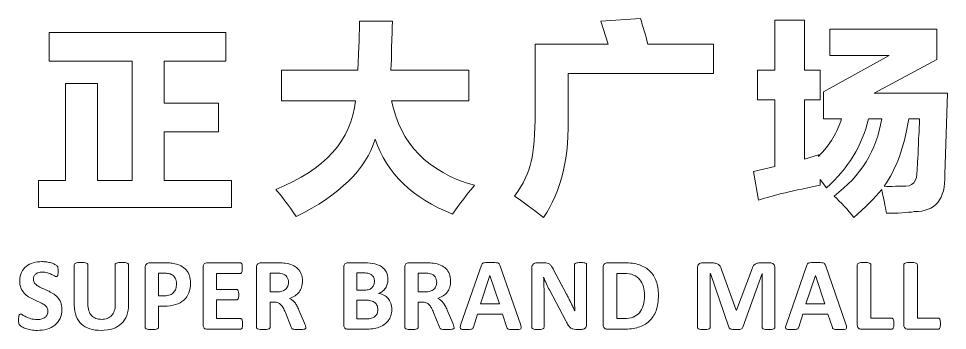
# Model space of a CAD drawing. Header units: inches. Extents: x -17552 to 36880, y -24560 to 13931.
# Drawn here: x 9680 to 12249, y -22227 to -21365 of the extents above; entities that cross this region are included whole.
import ezdxf

# ---------------------------------------------------------------- set-up
doc = ezdxf.new("R2010")
doc.units = ezdxf.units.IN
doc.header["$MEASUREMENT"] = 0
doc.layers.add('图层 1', color=7, linetype='Continuous')

# ---------------------------------------------------------------- blocks, each defined once
blk = doc.blocks.new('block 7')
at = {"layer": '图层 1', "lineweight": 0}
for points, knots in [([(-27.314, -106.341), (-27.314, -106.341), (-27.314, -105.372), (-27.314, -105.372), (-27.314, -105.372), (-26.748, -105.372), (-26.748, -105.372), (-26.748, -105.372), (-26.748, -103.729), (-26.748, -103.729), (-26.748, -103.729), (-25.779, -103.729), (-25.779, -103.729), (-25.779, -103.729), (-25.779, -105.372), (-25.779, -105.372), (-25.779, -105.372), (-25.267, -105.372), (-25.267, -105.372), (-25.267, -105.372), (-25.267, -106.341), (-25.267, -106.341), (-25.267, -106.341), (-25.779, -106.341), (-25.779, -106.341), (-25.779, -106.341), (-25.779, -108.28), (-25.779, -108.28), (-25.779, -108.28), (-25.321, -108.146), (-25.321, -108.146), (-25.321, -108.146), (-25.321, -108.199), (-25.321, -108.199), (-24.944, -107.805), (-24.693, -107.392), (-24.567, -106.961), (-24.567, -106.961), (-25.16, -106.961), (-25.16, -106.961), (-25.16, -106.961), (-25.16, -106.072), (-25.16, -106.072), (-25.16, -106.072), (-23.005, -104.887), (-23.005, -104.887), (-23.005, -104.887), (-24.944, -104.887), (-24.944, -104.887), (-24.944, -104.887), (-24.944, -104.026), (-24.944, -104.026), (-24.944, -104.026), (-21.443, -104.026), (-21.443, -104.026), (-21.443, -104.026), (-21.443, -105.022), (-21.443, -105.022), (-21.443, -105.022), (-23.49, -106.126), (-23.49, -106.126), (-23.49, -106.126), (-21.093, -106.126), (-21.093, -106.126), (-21.093, -106.126), (-21.174, -108.792), (-21.174, -108.792), (-21.157, -109.6), (-21.488, -110.004), (-22.17, -110.004), (-22.422, -110.039), (-22.727, -110.057), (-23.086, -110.057), (-23.104, -110.004), (-23.122, -109.914), (-23.14, -109.788), (-23.194, -109.537), (-23.23, -109.367), (-23.248, -109.277), (-23.481, -109.564), (-23.786, -109.869), (-24.163, -110.192), (-24.361, -109.941), (-24.576, -109.707), (-24.81, -109.492), (-23.93, -108.846), (-23.409, -108.002), (-23.248, -106.961), (-23.248, -106.961), (-23.678, -106.961), (-23.678, -106.961), (-23.894, -107.84), (-24.352, -108.594), (-25.052, -109.223), (-25.052, -109.223), (-25.267, -108.953), (-25.267, -108.953), (-25.267, -109.007), (-25.267, -109.071), (-25.267, -109.142), (-26.111, -109.303), (-26.784, -109.465), (-27.287, -109.627), (-27.287, -109.627), (-27.448, -108.684), (-27.448, -108.684), (-27.448, -108.684), (-26.748, -108.523), (-26.748, -108.523), (-26.748, -108.523), (-26.748, -106.341), (-26.748, -106.341), (-26.748, -106.341), (-27.314, -106.341), (-27.314, -106.341)], [0, 0, 0, 0, 1, 1, 1, 2, 2, 2, 3, 3, 3, 4, 4, 4, 5, 5, 5, 6, 6, 6, 7, 7, 7, 8, 8, 8, 9, 9, 9, 10, 10, 10, 11, 11, 11, 12, 12, 12, 13, 13, 13, 14, 14, 14, 15, 15, 15, 16, 16, 16, 17, 17, 17, 18, 18, 18, 19, 19, 19, 20, 20, 20, 21, 21, 21, 22, 22, 22, 23, 23, 23, 24, 24, 24, 25, 25, 25, 26, 26, 26, 27, 27, 27, 28, 28, 28, 29, 29, 29, 30, 30, 30, 31, 31, 31, 32, 32, 32, 33, 33, 33, 34, 34, 34, 35, 35, 35, 36, 36, 36, 37, 37, 37, 38, 38, 38, 38]), ([(-22.009, -106.961), (-22.009, -106.961), (-22.359, -106.961), (-22.359, -106.961), (-22.503, -107.876), (-22.772, -108.613), (-23.167, -109.169), (-23.077, -109.187), (-22.952, -109.187), (-22.79, -109.169), (-22.7, -109.169), (-22.628, -109.169), (-22.574, -109.169), (-22.234, -109.205), (-22.072, -109.025), (-22.09, -108.63), (-22.072, -108.469), (-22.054, -108.128), (-22.036, -107.607), (-22.018, -107.302), (-22.009, -107.086), (-22.009, -106.961)], [0, 0, 0, 0, 1, 1, 1, 2, 2, 2, 3, 3, 3, 4, 4, 4, 5, 5, 5, 6, 6, 6, 7, 7, 7, 7])]:
    blk.add_open_spline(points, degree=3, knots=knots, dxfattribs=at)
blk = doc.blocks.new('block 16')
at = {"layer": '图层 1', "lineweight": 0}
blk.add_open_spline([(-50.121, -113.207), (-50.121, -113.321), (-50.143, -113.422), (-50.185, -113.508), (-50.228, -113.594), (-50.286, -113.666), (-50.359, -113.724), (-50.432, -113.782), (-50.517, -113.825), (-50.615, -113.855), (-50.712, -113.884), (-50.817, -113.898), (-50.928, -113.898), (-51.003, -113.898), (-51.073, -113.892), (-51.137, -113.88), (-51.202, -113.867), (-51.259, -113.853), (-51.308, -113.835), (-51.358, -113.818), (-51.399, -113.8), (-51.432, -113.78), (-51.465, -113.762), (-51.489, -113.745), (-51.503, -113.73), (-51.518, -113.715), (-51.528, -113.695), (-51.534, -113.667), (-51.541, -113.64), (-51.544, -113.6), (-51.544, -113.548), (-51.544, -113.513), (-51.543, -113.484), (-51.54, -113.461), (-51.538, -113.437), (-51.534, -113.418), (-51.529, -113.403), (-51.524, -113.389), (-51.517, -113.379), (-51.509, -113.372), (-51.501, -113.366), (-51.491, -113.363), (-51.48, -113.363), (-51.464, -113.363), (-51.442, -113.372), (-51.413, -113.391), (-51.385, -113.409), (-51.348, -113.43), (-51.303, -113.452), (-51.258, -113.475), (-51.205, -113.495), (-51.142, -113.514), (-51.08, -113.532), (-51.008, -113.542), (-50.926, -113.542), (-50.872, -113.542), (-50.824, -113.535), (-50.781, -113.522), (-50.739, -113.509), (-50.702, -113.491), (-50.673, -113.467), (-50.643, -113.444), (-50.62, -113.415), (-50.605, -113.38), (-50.589, -113.345), (-50.581, -113.307), (-50.581, -113.264), (-50.581, -113.214), (-50.594, -113.172), (-50.621, -113.137), (-50.648, -113.101), (-50.683, -113.07), (-50.727, -113.043), (-50.77, -113.015), (-50.819, -112.989), (-50.874, -112.965), (-50.929, -112.941), (-50.985, -112.915), (-51.044, -112.889), (-51.102, -112.862), (-51.159, -112.831), (-51.214, -112.797), (-51.269, -112.763), (-51.318, -112.722), (-51.361, -112.674), (-51.404, -112.626), (-51.439, -112.57), (-51.466, -112.505), (-51.493, -112.44), (-51.507, -112.362), (-51.507, -112.271), (-51.507, -112.167), (-51.487, -112.075), (-51.449, -111.996), (-51.41, -111.917), (-51.358, -111.851), (-51.292, -111.799), (-51.226, -111.747), (-51.149, -111.708), (-51.06, -111.682), (-50.971, -111.656), (-50.876, -111.643), (-50.776, -111.643), (-50.725, -111.643), (-50.673, -111.647), (-50.621, -111.655), (-50.57, -111.663), (-50.521, -111.673), (-50.477, -111.687), (-50.432, -111.7), (-50.392, -111.715), (-50.357, -111.732), (-50.323, -111.749), (-50.299, -111.763), (-50.288, -111.774), (-50.277, -111.786), (-50.269, -111.795), (-50.265, -111.803), (-50.262, -111.811), (-50.258, -111.821), (-50.255, -111.834), (-50.252, -111.847), (-50.251, -111.863), (-50.249, -111.883), (-50.248, -111.903), (-50.248, -111.927), (-50.248, -111.956), (-50.248, -111.989), (-50.249, -112.016), (-50.25, -112.039), (-50.252, -112.061), (-50.255, -112.08), (-50.259, -112.094), (-50.263, -112.109), (-50.268, -112.119), (-50.276, -112.126), (-50.283, -112.133), (-50.293, -112.136), (-50.305, -112.136), (-50.317, -112.136), (-50.337, -112.128), (-50.364, -112.113), (-50.391, -112.097), (-50.424, -112.08), (-50.463, -112.061), (-50.503, -112.043), (-50.548, -112.026), (-50.599, -112.011), (-50.651, -111.996), (-50.708, -111.988), (-50.77, -111.988), (-50.818, -111.988), (-50.86, -111.994), (-50.896, -112.006), (-50.932, -112.017), (-50.962, -112.034), (-50.986, -112.054), (-51.01, -112.076), (-51.028, -112.1), (-51.04, -112.13), (-51.051, -112.159), (-51.057, -112.19), (-51.057, -112.222), (-51.057, -112.27), (-51.044, -112.312), (-51.018, -112.347), (-50.991, -112.383), (-50.956, -112.414), (-50.912, -112.442), (-50.868, -112.469), (-50.817, -112.495), (-50.761, -112.519), (-50.705, -112.543), (-50.648, -112.569), (-50.589, -112.596), (-50.531, -112.623), (-50.474, -112.653), (-50.418, -112.688), (-50.362, -112.722), (-50.312, -112.763), (-50.268, -112.81), (-50.224, -112.858), (-50.189, -112.914), (-50.162, -112.979), (-50.135, -113.043), (-50.121, -113.119), (-50.121, -113.207)], degree=3, knots=[0, 0, 0, 0, 1, 1, 1, 2, 2, 2, 3, 3, 3, 4, 4, 4, 5, 5, 5, 6, 6, 6, 7, 7, 7, 8, 8, 8, 9, 9, 9, 10, 10, 10, 11, 11, 11, 12, 12, 12, 13, 13, 13, 14, 14, 14, 15, 15, 15, 16, 16, 16, 17, 17, 17, 18, 18, 18, 19, 19, 19, 20, 20, 20, 21, 21, 21, 22, 22, 22, 23, 23, 23, 24, 24, 24, 25, 25, 25, 26, 26, 26, 27, 27, 27, 28, 28, 28, 29, 29, 29, 30, 30, 30, 31, 31, 31, 32, 32, 32, 33, 33, 33, 34, 34, 34, 35, 35, 35, 36, 36, 36, 37, 37, 37, 38, 38, 38, 39, 39, 39, 40, 40, 40, 41, 41, 41, 42, 42, 42, 43, 43, 43, 44, 44, 44, 45, 45, 45, 46, 46, 46, 47, 47, 47, 48, 48, 48, 49, 49, 49, 50, 50, 50, 51, 51, 51, 52, 52, 52, 53, 53, 53, 54, 54, 54, 55, 55, 55, 56, 56, 56, 57, 57, 57, 58, 58, 58, 59, 59, 59, 60, 60, 60, 61, 61, 61, 62, 62, 62, 62], dxfattribs=at)
blk = doc.blocks.new('block 17')
at = {"layer": '图层 1', "lineweight": 0}
blk.add_open_spline([(-47.937, -113.048), (-47.937, -113.182), (-47.956, -113.301), (-47.996, -113.407), (-48.035, -113.512), (-48.093, -113.602), (-48.169, -113.675), (-48.245, -113.748), (-48.34, -113.803), (-48.452, -113.841), (-48.564, -113.879), (-48.693, -113.898), (-48.839, -113.898), (-48.976, -113.898), (-49.098, -113.881), (-49.207, -113.847), (-49.316, -113.813), (-49.408, -113.761), (-49.483, -113.691), (-49.559, -113.622), (-49.616, -113.535), (-49.656, -113.431), (-49.696, -113.328), (-49.716, -113.206), (-49.716, -113.067), (-49.716, -113.067), (-49.716, -111.743), (-49.716, -111.743), (-49.716, -111.731), (-49.712, -111.721), (-49.705, -111.712), (-49.699, -111.703), (-49.687, -111.696), (-49.669, -111.69), (-49.652, -111.684), (-49.629, -111.68), (-49.601, -111.677), (-49.573, -111.673), (-49.537, -111.672), (-49.494, -111.672), (-49.451, -111.672), (-49.416, -111.673), (-49.388, -111.677), (-49.359, -111.68), (-49.337, -111.684), (-49.32, -111.69), (-49.303, -111.696), (-49.291, -111.703), (-49.284, -111.712), (-49.277, -111.721), (-49.273, -111.731), (-49.273, -111.743), (-49.273, -111.743), (-49.273, -113.028), (-49.273, -113.028), (-49.273, -113.115), (-49.263, -113.19), (-49.241, -113.253), (-49.22, -113.316), (-49.189, -113.369), (-49.149, -113.41), (-49.11, -113.452), (-49.062, -113.483), (-49.006, -113.504), (-48.951, -113.524), (-48.889, -113.535), (-48.82, -113.535), (-48.751, -113.535), (-48.689, -113.524), (-48.634, -113.503), (-48.579, -113.482), (-48.532, -113.45), (-48.494, -113.409), (-48.456, -113.368), (-48.426, -113.318), (-48.405, -113.258), (-48.385, -113.198), (-48.374, -113.13), (-48.374, -113.053), (-48.374, -113.053), (-48.374, -111.743), (-48.374, -111.743), (-48.374, -111.731), (-48.371, -111.721), (-48.364, -111.712), (-48.357, -111.703), (-48.346, -111.696), (-48.329, -111.69), (-48.312, -111.684), (-48.289, -111.68), (-48.261, -111.677), (-48.232, -111.673), (-48.197, -111.672), (-48.154, -111.672), (-48.111, -111.672), (-48.076, -111.673), (-48.049, -111.677), (-48.021, -111.68), (-47.999, -111.684), (-47.982, -111.69), (-47.966, -111.696), (-47.954, -111.703), (-47.947, -111.712), (-47.94, -111.721), (-47.937, -111.731), (-47.937, -111.743), (-47.937, -111.743), (-47.937, -113.048), (-47.937, -113.048)], degree=3, knots=[0, 0, 0, 0, 1, 1, 1, 2, 2, 2, 3, 3, 3, 4, 4, 4, 5, 5, 5, 6, 6, 6, 7, 7, 7, 8, 8, 8, 9, 9, 9, 10, 10, 10, 11, 11, 11, 12, 12, 12, 13, 13, 13, 14, 14, 14, 15, 15, 15, 16, 16, 16, 17, 17, 17, 18, 18, 18, 19, 19, 19, 20, 20, 20, 21, 21, 21, 22, 22, 22, 23, 23, 23, 24, 24, 24, 25, 25, 25, 26, 26, 26, 27, 27, 27, 28, 28, 28, 29, 29, 29, 30, 30, 30, 31, 31, 31, 32, 32, 32, 33, 33, 33, 34, 34, 34, 35, 35, 35, 36, 36, 36, 36], dxfattribs=at)
blk = doc.blocks.new('block 18')
at = {"layer": '图层 1', "lineweight": 0}
for points, knots in [([(-45.904, -112.343), (-45.904, -112.466), (-45.923, -112.574), (-45.961, -112.668), (-45.999, -112.762), (-46.055, -112.842), (-46.128, -112.906), (-46.201, -112.971), (-46.29, -113.02), (-46.396, -113.053), (-46.502, -113.087), (-46.627, -113.104), (-46.771, -113.104), (-46.771, -113.104), (-46.952, -113.104), (-46.952, -113.104), (-46.952, -113.104), (-46.952, -113.799), (-46.952, -113.799), (-46.952, -113.81), (-46.956, -113.82), (-46.964, -113.829), (-46.971, -113.838), (-46.983, -113.846), (-47, -113.851), (-47.016, -113.857), (-47.039, -113.861), (-47.067, -113.865), (-47.095, -113.868), (-47.131, -113.87), (-47.175, -113.87), (-47.217, -113.87), (-47.253, -113.868), (-47.282, -113.865), (-47.31, -113.861), (-47.333, -113.857), (-47.35, -113.851), (-47.366, -113.846), (-47.378, -113.838), (-47.385, -113.829), (-47.392, -113.82), (-47.395, -113.81), (-47.395, -113.799), (-47.395, -113.799), (-47.395, -111.84), (-47.395, -111.84), (-47.395, -111.787), (-47.381, -111.748), (-47.354, -111.721), (-47.326, -111.695), (-47.29, -111.682), (-47.245, -111.682), (-47.245, -111.682), (-46.732, -111.682), (-46.732, -111.682), (-46.681, -111.682), (-46.631, -111.684), (-46.585, -111.688), (-46.538, -111.692), (-46.482, -111.7), (-46.417, -111.713), (-46.352, -111.726), (-46.286, -111.75), (-46.219, -111.784), (-46.153, -111.819), (-46.096, -111.863), (-46.049, -111.917), (-46.002, -111.97), (-45.965, -112.032), (-45.941, -112.103), (-45.916, -112.175), (-45.904, -112.255), (-45.904, -112.343)], [0, 0, 0, 0, 1, 1, 1, 2, 2, 2, 3, 3, 3, 4, 4, 4, 5, 5, 5, 6, 6, 6, 7, 7, 7, 8, 8, 8, 9, 9, 9, 10, 10, 10, 11, 11, 11, 12, 12, 12, 13, 13, 13, 14, 14, 14, 15, 15, 15, 16, 16, 16, 17, 17, 17, 18, 18, 18, 19, 19, 19, 20, 20, 20, 21, 21, 21, 22, 22, 22, 23, 23, 23, 24, 24, 24, 24]), ([(-46.367, -112.375), (-46.367, -112.299), (-46.38, -112.236), (-46.407, -112.187), (-46.434, -112.137), (-46.467, -112.101), (-46.507, -112.077), (-46.546, -112.054), (-46.587, -112.039), (-46.63, -112.033), (-46.673, -112.027), (-46.718, -112.023), (-46.764, -112.023), (-46.764, -112.023), (-46.952, -112.023), (-46.952, -112.023), (-46.952, -112.023), (-46.952, -112.762), (-46.952, -112.762), (-46.952, -112.762), (-46.754, -112.762), (-46.754, -112.762), (-46.683, -112.762), (-46.624, -112.753), (-46.576, -112.734), (-46.529, -112.715), (-46.489, -112.688), (-46.459, -112.654), (-46.429, -112.619), (-46.406, -112.578), (-46.39, -112.531), (-46.375, -112.483), (-46.367, -112.431), (-46.367, -112.375)], [0, 0, 0, 0, 1, 1, 1, 2, 2, 2, 3, 3, 3, 4, 4, 4, 5, 5, 5, 6, 6, 6, 7, 7, 7, 8, 8, 8, 9, 9, 9, 10, 10, 10, 11, 11, 11, 11])]:
    blk.add_open_spline(points, degree=3, knots=knots, dxfattribs=at)
blk = doc.blocks.new('block 19')
at = {"layer": '图层 1', "lineweight": 0}
blk.add_open_spline([(-44.201, -113.686), (-44.201, -113.719), (-44.202, -113.746), (-44.205, -113.768), (-44.208, -113.79), (-44.212, -113.807), (-44.217, -113.821), (-44.223, -113.834), (-44.23, -113.844), (-44.238, -113.85), (-44.247, -113.857), (-44.256, -113.86), (-44.266, -113.86), (-44.266, -113.86), (-45.36, -113.86), (-45.36, -113.86), (-45.397, -113.86), (-45.428, -113.849), (-45.454, -113.827), (-45.479, -113.805), (-45.492, -113.769), (-45.492, -113.72), (-45.492, -113.72), (-45.492, -111.821), (-45.492, -111.821), (-45.492, -111.772), (-45.479, -111.737), (-45.454, -111.715), (-45.428, -111.693), (-45.397, -111.682), (-45.36, -111.682), (-45.36, -111.682), (-44.273, -111.682), (-44.273, -111.682), (-44.263, -111.682), (-44.254, -111.684), (-44.246, -111.69), (-44.238, -111.696), (-44.231, -111.706), (-44.226, -111.72), (-44.22, -111.734), (-44.216, -111.752), (-44.213, -111.774), (-44.21, -111.795), (-44.209, -111.823), (-44.209, -111.857), (-44.209, -111.888), (-44.21, -111.915), (-44.213, -111.937), (-44.216, -111.959), (-44.22, -111.976), (-44.226, -111.99), (-44.231, -112.003), (-44.238, -112.013), (-44.246, -112.019), (-44.254, -112.026), (-44.263, -112.029), (-44.273, -112.029), (-44.273, -112.029), (-45.05, -112.029), (-45.05, -112.029), (-45.05, -112.029), (-45.05, -112.56), (-45.05, -112.56), (-45.05, -112.56), (-44.392, -112.56), (-44.392, -112.56), (-44.382, -112.56), (-44.373, -112.563), (-44.365, -112.57), (-44.356, -112.576), (-44.349, -112.585), (-44.344, -112.598), (-44.338, -112.611), (-44.334, -112.629), (-44.331, -112.65), (-44.328, -112.672), (-44.327, -112.699), (-44.327, -112.73), (-44.327, -112.763), (-44.328, -112.79), (-44.331, -112.811), (-44.334, -112.832), (-44.338, -112.85), (-44.344, -112.863), (-44.349, -112.875), (-44.356, -112.885), (-44.365, -112.89), (-44.373, -112.896), (-44.382, -112.899), (-44.392, -112.899), (-44.392, -112.899), (-45.05, -112.899), (-45.05, -112.899), (-45.05, -112.899), (-45.05, -113.513), (-45.05, -113.513), (-45.05, -113.513), (-44.266, -113.513), (-44.266, -113.513), (-44.256, -113.513), (-44.247, -113.516), (-44.238, -113.522), (-44.23, -113.528), (-44.223, -113.538), (-44.217, -113.552), (-44.212, -113.565), (-44.208, -113.583), (-44.205, -113.605), (-44.202, -113.627), (-44.201, -113.654), (-44.201, -113.686)], degree=3, knots=[0, 0, 0, 0, 1, 1, 1, 2, 2, 2, 3, 3, 3, 4, 4, 4, 5, 5, 5, 6, 6, 6, 7, 7, 7, 8, 8, 8, 9, 9, 9, 10, 10, 10, 11, 11, 11, 12, 12, 12, 13, 13, 13, 14, 14, 14, 15, 15, 15, 16, 16, 16, 17, 17, 17, 18, 18, 18, 19, 19, 19, 20, 20, 20, 21, 21, 21, 22, 22, 22, 23, 23, 23, 24, 24, 24, 25, 25, 25, 26, 26, 26, 27, 27, 27, 28, 28, 28, 29, 29, 29, 30, 30, 30, 31, 31, 31, 32, 32, 32, 33, 33, 33, 34, 34, 34, 35, 35, 35, 36, 36, 36, 37, 37, 37, 37], dxfattribs=at)
blk = doc.blocks.new('block 20')
at = {"layer": '图层 1', "lineweight": 0}
for points, knots in [([(-42.126, -113.803), (-42.126, -113.815), (-42.128, -113.825), (-42.132, -113.834), (-42.137, -113.842), (-42.147, -113.849), (-42.164, -113.855), (-42.181, -113.86), (-42.206, -113.864), (-42.238, -113.866), (-42.271, -113.869), (-42.315, -113.87), (-42.371, -113.87), (-42.418, -113.87), (-42.456, -113.869), (-42.484, -113.866), (-42.512, -113.864), (-42.534, -113.86), (-42.551, -113.854), (-42.567, -113.848), (-42.578, -113.84), (-42.585, -113.83), (-42.592, -113.821), (-42.597, -113.809), (-42.602, -113.796), (-42.602, -113.796), (-42.797, -113.309), (-42.797, -113.309), (-42.821, -113.254), (-42.844, -113.205), (-42.866, -113.163), (-42.889, -113.12), (-42.913, -113.085), (-42.941, -113.056), (-42.968, -113.027), (-43, -113.006), (-43.036, -112.991), (-43.072, -112.977), (-43.113, -112.969), (-43.161, -112.969), (-43.161, -112.969), (-43.299, -112.969), (-43.299, -112.969), (-43.299, -112.969), (-43.299, -113.799), (-43.299, -113.799), (-43.299, -113.81), (-43.302, -113.82), (-43.31, -113.829), (-43.317, -113.838), (-43.329, -113.846), (-43.346, -113.851), (-43.362, -113.857), (-43.385, -113.861), (-43.413, -113.865), (-43.441, -113.868), (-43.477, -113.87), (-43.521, -113.87), (-43.563, -113.87), (-43.599, -113.868), (-43.628, -113.865), (-43.656, -113.861), (-43.679, -113.857), (-43.696, -113.851), (-43.712, -113.846), (-43.724, -113.838), (-43.731, -113.829), (-43.738, -113.82), (-43.741, -113.81), (-43.741, -113.799), (-43.741, -113.799), (-43.741, -111.821), (-43.741, -111.821), (-43.741, -111.772), (-43.729, -111.737), (-43.703, -111.715), (-43.678, -111.693), (-43.647, -111.682), (-43.61, -111.682), (-43.61, -111.682), (-43.046, -111.682), (-43.046, -111.682), (-42.989, -111.682), (-42.942, -111.683), (-42.905, -111.685), (-42.868, -111.687), (-42.834, -111.69), (-42.804, -111.694), (-42.716, -111.706), (-42.638, -111.727), (-42.567, -111.758), (-42.497, -111.788), (-42.438, -111.827), (-42.389, -111.876), (-42.34, -111.925), (-42.303, -111.983), (-42.277, -112.05), (-42.251, -112.116), (-42.238, -112.193), (-42.238, -112.279), (-42.238, -112.352), (-42.248, -112.419), (-42.266, -112.479), (-42.285, -112.539), (-42.312, -112.592), (-42.348, -112.639), (-42.384, -112.686), (-42.428, -112.728), (-42.481, -112.762), (-42.533, -112.797), (-42.593, -112.825), (-42.661, -112.847), (-42.628, -112.862), (-42.598, -112.881), (-42.569, -112.904), (-42.54, -112.926), (-42.513, -112.953), (-42.488, -112.985), (-42.463, -113.017), (-42.439, -113.054), (-42.417, -113.095), (-42.394, -113.136), (-42.372, -113.182), (-42.351, -113.234), (-42.351, -113.234), (-42.168, -113.663), (-42.168, -113.663), (-42.151, -113.705), (-42.14, -113.737), (-42.134, -113.756), (-42.128, -113.776), (-42.126, -113.791), (-42.126, -113.803)], [0, 0, 0, 0, 1, 1, 1, 2, 2, 2, 3, 3, 3, 4, 4, 4, 5, 5, 5, 6, 6, 6, 7, 7, 7, 8, 8, 8, 9, 9, 9, 10, 10, 10, 11, 11, 11, 12, 12, 12, 13, 13, 13, 14, 14, 14, 15, 15, 15, 16, 16, 16, 17, 17, 17, 18, 18, 18, 19, 19, 19, 20, 20, 20, 21, 21, 21, 22, 22, 22, 23, 23, 23, 24, 24, 24, 25, 25, 25, 26, 26, 26, 27, 27, 27, 28, 28, 28, 29, 29, 29, 30, 30, 30, 31, 31, 31, 32, 32, 32, 33, 33, 33, 34, 34, 34, 35, 35, 35, 36, 36, 36, 37, 37, 37, 38, 38, 38, 39, 39, 39, 40, 40, 40, 41, 41, 41, 42, 42, 42, 43, 43, 43, 44, 44, 44, 44]), ([(-42.696, -112.325), (-42.696, -112.253), (-42.712, -112.192), (-42.745, -112.143), (-42.778, -112.094), (-42.831, -112.059), (-42.905, -112.039), (-42.927, -112.033), (-42.953, -112.029), (-42.981, -112.025), (-43.01, -112.022), (-43.05, -112.02), (-43.1, -112.02), (-43.1, -112.02), (-43.299, -112.02), (-43.299, -112.02), (-43.299, -112.02), (-43.299, -112.638), (-43.299, -112.638), (-43.299, -112.638), (-43.073, -112.638), (-43.073, -112.638), (-43.01, -112.638), (-42.955, -112.63), (-42.908, -112.615), (-42.861, -112.6), (-42.822, -112.578), (-42.79, -112.551), (-42.759, -112.524), (-42.735, -112.491), (-42.72, -112.453), (-42.704, -112.414), (-42.696, -112.372), (-42.696, -112.325)], [0, 0, 0, 0, 1, 1, 1, 2, 2, 2, 3, 3, 3, 4, 4, 4, 5, 5, 5, 6, 6, 6, 7, 7, 7, 8, 8, 8, 9, 9, 9, 10, 10, 10, 11, 11, 11, 11])]:
    blk.add_open_spline(points, degree=3, knots=knots, dxfattribs=at)
blk = doc.blocks.new('block 21')
at = {"layer": '图层 1', "lineweight": 0}
for points, knots in [([(-39.307, -113.207), (-39.307, -113.284), (-39.317, -113.354), (-39.339, -113.417), (-39.36, -113.48), (-39.389, -113.536), (-39.427, -113.584), (-39.465, -113.632), (-39.509, -113.674), (-39.562, -113.708), (-39.614, -113.743), (-39.671, -113.772), (-39.734, -113.794), (-39.797, -113.816), (-39.864, -113.833), (-39.935, -113.844), (-40.007, -113.854), (-40.086, -113.86), (-40.173, -113.86), (-40.173, -113.86), (-40.752, -113.86), (-40.752, -113.86), (-40.789, -113.86), (-40.82, -113.849), (-40.846, -113.827), (-40.871, -113.805), (-40.884, -113.769), (-40.884, -113.72), (-40.884, -113.72), (-40.884, -111.821), (-40.884, -111.821), (-40.884, -111.772), (-40.871, -111.737), (-40.846, -111.715), (-40.82, -111.693), (-40.789, -111.682), (-40.752, -111.682), (-40.752, -111.682), (-40.205, -111.682), (-40.205, -111.682), (-40.072, -111.682), (-39.959, -111.693), (-39.866, -111.715), (-39.774, -111.738), (-39.696, -111.772), (-39.632, -111.817), (-39.569, -111.863), (-39.52, -111.92), (-39.487, -111.99), (-39.453, -112.059), (-39.436, -112.141), (-39.436, -112.236), (-39.436, -112.288), (-39.443, -112.338), (-39.457, -112.384), (-39.47, -112.431), (-39.49, -112.473), (-39.515, -112.511), (-39.541, -112.55), (-39.573, -112.583), (-39.61, -112.612), (-39.648, -112.642), (-39.691, -112.665), (-39.739, -112.683), (-39.678, -112.695), (-39.62, -112.714), (-39.568, -112.742), (-39.516, -112.77), (-39.471, -112.806), (-39.432, -112.851), (-39.393, -112.895), (-39.363, -112.947), (-39.34, -113.006), (-39.318, -113.066), (-39.307, -113.133), (-39.307, -113.207)], [0, 0, 0, 0, 1, 1, 1, 2, 2, 2, 3, 3, 3, 4, 4, 4, 5, 5, 5, 6, 6, 6, 7, 7, 7, 8, 8, 8, 9, 9, 9, 10, 10, 10, 11, 11, 11, 12, 12, 12, 13, 13, 13, 14, 14, 14, 15, 15, 15, 16, 16, 16, 17, 17, 17, 18, 18, 18, 19, 19, 19, 20, 20, 20, 21, 21, 21, 22, 22, 22, 23, 23, 23, 24, 24, 24, 25, 25, 25, 25]), ([(-39.879, -112.289), (-39.879, -112.246), (-39.886, -112.206), (-39.899, -112.172), (-39.912, -112.137), (-39.933, -112.108), (-39.96, -112.085), (-39.987, -112.062), (-40.02, -112.044), (-40.062, -112.032), (-40.102, -112.02), (-40.157, -112.013), (-40.226, -112.013), (-40.226, -112.013), (-40.449, -112.013), (-40.449, -112.013), (-40.449, -112.013), (-40.449, -112.579), (-40.449, -112.579), (-40.449, -112.579), (-40.202, -112.579), (-40.202, -112.579), (-40.138, -112.579), (-40.087, -112.571), (-40.049, -112.556), (-40.011, -112.541), (-39.979, -112.52), (-39.954, -112.494), (-39.929, -112.468), (-39.91, -112.437), (-39.897, -112.401), (-39.885, -112.366), (-39.879, -112.329), (-39.879, -112.289)], [0, 0, 0, 0, 1, 1, 1, 2, 2, 2, 3, 3, 3, 4, 4, 4, 5, 5, 5, 6, 6, 6, 7, 7, 7, 8, 8, 8, 9, 9, 9, 10, 10, 10, 11, 11, 11, 11]), ([(-39.766, -113.222), (-39.766, -113.171), (-39.775, -113.126), (-39.791, -113.086), (-39.808, -113.047), (-39.833, -113.013), (-39.865, -112.986), (-39.898, -112.959), (-39.939, -112.938), (-39.99, -112.924), (-40.04, -112.909), (-40.106, -112.902), (-40.187, -112.902), (-40.187, -112.902), (-40.449, -112.902), (-40.449, -112.902), (-40.449, -112.902), (-40.449, -113.521), (-40.449, -113.521), (-40.449, -113.521), (-40.13, -113.521), (-40.13, -113.521), (-40.068, -113.521), (-40.016, -113.515), (-39.974, -113.502), (-39.932, -113.489), (-39.896, -113.47), (-39.865, -113.445), (-39.834, -113.42), (-39.81, -113.388), (-39.792, -113.351), (-39.775, -113.313), (-39.766, -113.27), (-39.766, -113.222)], [0, 0, 0, 0, 1, 1, 1, 2, 2, 2, 3, 3, 3, 4, 4, 4, 5, 5, 5, 6, 6, 6, 7, 7, 7, 8, 8, 8, 9, 9, 9, 10, 10, 10, 11, 11, 11, 11])]:
    blk.add_open_spline(points, degree=3, knots=knots, dxfattribs=at)
blk = doc.blocks.new('block 22')
at = {"layer": '图层 1', "lineweight": 0}
for points, knots in [([(-37.267, -113.803), (-37.267, -113.815), (-37.269, -113.825), (-37.274, -113.834), (-37.278, -113.842), (-37.289, -113.849), (-37.306, -113.855), (-37.323, -113.86), (-37.347, -113.864), (-37.38, -113.866), (-37.412, -113.869), (-37.457, -113.87), (-37.513, -113.87), (-37.56, -113.87), (-37.598, -113.869), (-37.625, -113.866), (-37.654, -113.864), (-37.676, -113.86), (-37.692, -113.854), (-37.708, -113.848), (-37.72, -113.84), (-37.727, -113.83), (-37.733, -113.821), (-37.739, -113.809), (-37.743, -113.796), (-37.743, -113.796), (-37.938, -113.309), (-37.938, -113.309), (-37.962, -113.254), (-37.985, -113.205), (-38.008, -113.163), (-38.03, -113.12), (-38.055, -113.085), (-38.082, -113.056), (-38.11, -113.027), (-38.142, -113.006), (-38.178, -112.991), (-38.213, -112.977), (-38.255, -112.969), (-38.302, -112.969), (-38.302, -112.969), (-38.44, -112.969), (-38.44, -112.969), (-38.44, -112.969), (-38.44, -113.799), (-38.44, -113.799), (-38.44, -113.81), (-38.444, -113.82), (-38.451, -113.829), (-38.458, -113.838), (-38.47, -113.846), (-38.487, -113.851), (-38.504, -113.857), (-38.527, -113.861), (-38.555, -113.865), (-38.582, -113.868), (-38.618, -113.87), (-38.662, -113.87), (-38.705, -113.87), (-38.741, -113.868), (-38.769, -113.865), (-38.798, -113.861), (-38.82, -113.857), (-38.837, -113.851), (-38.854, -113.846), (-38.866, -113.838), (-38.873, -113.829), (-38.879, -113.82), (-38.883, -113.81), (-38.883, -113.799), (-38.883, -113.799), (-38.883, -111.821), (-38.883, -111.821), (-38.883, -111.772), (-38.87, -111.737), (-38.845, -111.715), (-38.82, -111.693), (-38.789, -111.682), (-38.751, -111.682), (-38.751, -111.682), (-38.188, -111.682), (-38.188, -111.682), (-38.13, -111.682), (-38.083, -111.683), (-38.046, -111.685), (-38.009, -111.687), (-37.976, -111.69), (-37.945, -111.694), (-37.858, -111.706), (-37.779, -111.727), (-37.709, -111.758), (-37.639, -111.788), (-37.579, -111.827), (-37.531, -111.876), (-37.481, -111.925), (-37.444, -111.983), (-37.418, -112.05), (-37.393, -112.116), (-37.38, -112.193), (-37.38, -112.279), (-37.38, -112.352), (-37.389, -112.419), (-37.407, -112.479), (-37.426, -112.539), (-37.453, -112.592), (-37.489, -112.639), (-37.525, -112.686), (-37.569, -112.728), (-37.622, -112.762), (-37.675, -112.797), (-37.735, -112.825), (-37.802, -112.847), (-37.77, -112.862), (-37.739, -112.881), (-37.71, -112.904), (-37.682, -112.926), (-37.655, -112.953), (-37.63, -112.985), (-37.604, -113.017), (-37.58, -113.054), (-37.558, -113.095), (-37.536, -113.136), (-37.514, -113.182), (-37.492, -113.234), (-37.492, -113.234), (-37.309, -113.663), (-37.309, -113.663), (-37.292, -113.705), (-37.281, -113.737), (-37.275, -113.756), (-37.27, -113.776), (-37.267, -113.791), (-37.267, -113.803)], [0, 0, 0, 0, 1, 1, 1, 2, 2, 2, 3, 3, 3, 4, 4, 4, 5, 5, 5, 6, 6, 6, 7, 7, 7, 8, 8, 8, 9, 9, 9, 10, 10, 10, 11, 11, 11, 12, 12, 12, 13, 13, 13, 14, 14, 14, 15, 15, 15, 16, 16, 16, 17, 17, 17, 18, 18, 18, 19, 19, 19, 20, 20, 20, 21, 21, 21, 22, 22, 22, 23, 23, 23, 24, 24, 24, 25, 25, 25, 26, 26, 26, 27, 27, 27, 28, 28, 28, 29, 29, 29, 30, 30, 30, 31, 31, 31, 32, 32, 32, 33, 33, 33, 34, 34, 34, 35, 35, 35, 36, 36, 36, 37, 37, 37, 38, 38, 38, 39, 39, 39, 40, 40, 40, 41, 41, 41, 42, 42, 42, 43, 43, 43, 44, 44, 44, 44]), ([(-37.837, -112.325), (-37.837, -112.253), (-37.854, -112.192), (-37.886, -112.143), (-37.919, -112.094), (-37.972, -112.059), (-38.046, -112.039), (-38.069, -112.033), (-38.094, -112.029), (-38.123, -112.025), (-38.151, -112.022), (-38.191, -112.02), (-38.241, -112.02), (-38.241, -112.02), (-38.44, -112.02), (-38.44, -112.02), (-38.44, -112.02), (-38.44, -112.638), (-38.44, -112.638), (-38.44, -112.638), (-38.214, -112.638), (-38.214, -112.638), (-38.152, -112.638), (-38.097, -112.63), (-38.05, -112.615), (-38.003, -112.6), (-37.963, -112.578), (-37.932, -112.551), (-37.9, -112.524), (-37.877, -112.491), (-37.861, -112.453), (-37.846, -112.414), (-37.837, -112.372), (-37.837, -112.325)], [0, 0, 0, 0, 1, 1, 1, 2, 2, 2, 3, 3, 3, 4, 4, 4, 5, 5, 5, 6, 6, 6, 7, 7, 7, 8, 8, 8, 9, 9, 9, 10, 10, 10, 11, 11, 11, 11])]:
    blk.add_open_spline(points, degree=3, knots=knots, dxfattribs=at)
blk = doc.blocks.new('block 23')
at = {"layer": '图层 1', "lineweight": 0}
blk.add_lwpolyline([(-36.089, -112.098), (-36.09, -112.098), (-36.398, -113.023), (-35.781, -113.023), (-36.089, -112.098)], dxfattribs=at)
blk.add_open_spline([(-35.089, -113.695), (-35.076, -113.735), (-35.067, -113.767), (-35.064, -113.791), (-35.06, -113.814), (-35.065, -113.832), (-35.077, -113.844), (-35.09, -113.855), (-35.112, -113.863), (-35.143, -113.866), (-35.174, -113.868), (-35.218, -113.87), (-35.272, -113.87), (-35.33, -113.87), (-35.374, -113.869), (-35.406, -113.867), (-35.438, -113.866), (-35.463, -113.862), (-35.48, -113.857), (-35.496, -113.852), (-35.508, -113.845), (-35.515, -113.836), (-35.522, -113.827), (-35.527, -113.815), (-35.532, -113.801), (-35.532, -113.801), (-35.678, -113.363), (-35.678, -113.363), (-35.678, -113.363), (-36.496, -113.363), (-36.496, -113.363), (-36.496, -113.363), (-36.634, -113.789), (-36.634, -113.789), (-36.639, -113.805), (-36.644, -113.818), (-36.652, -113.829), (-36.659, -113.839), (-36.671, -113.848), (-36.687, -113.854), (-36.704, -113.86), (-36.726, -113.864), (-36.756, -113.866), (-36.786, -113.869), (-36.825, -113.87), (-36.873, -113.87), (-36.925, -113.87), (-36.965, -113.868), (-36.994, -113.865), (-37.023, -113.861), (-37.044, -113.853), (-37.055, -113.84), (-37.066, -113.828), (-37.07, -113.809), (-37.066, -113.786), (-37.063, -113.762), (-37.055, -113.731), (-37.041, -113.691), (-37.041, -113.691), (-36.37, -111.759), (-36.37, -111.759), (-36.363, -111.74), (-36.355, -111.725), (-36.346, -111.713), (-36.337, -111.701), (-36.323, -111.692), (-36.303, -111.686), (-36.284, -111.68), (-36.257, -111.676), (-36.222, -111.674), (-36.187, -111.673), (-36.141, -111.672), (-36.084, -111.672), (-36.018, -111.672), (-35.965, -111.673), (-35.926, -111.674), (-35.886, -111.676), (-35.856, -111.68), (-35.834, -111.686), (-35.812, -111.692), (-35.796, -111.701), (-35.787, -111.714), (-35.777, -111.726), (-35.769, -111.743), (-35.762, -111.764), (-35.762, -111.764), (-35.089, -113.695), (-35.089, -113.695)], degree=3, knots=[0, 0, 0, 0, 1, 1, 1, 2, 2, 2, 3, 3, 3, 4, 4, 4, 5, 5, 5, 6, 6, 6, 7, 7, 7, 8, 8, 8, 9, 9, 9, 10, 10, 10, 11, 11, 11, 12, 12, 12, 13, 13, 13, 14, 14, 14, 15, 15, 15, 16, 16, 16, 17, 17, 17, 18, 18, 18, 19, 19, 19, 20, 20, 20, 21, 21, 21, 22, 22, 22, 23, 23, 23, 24, 24, 24, 25, 25, 25, 26, 26, 26, 27, 27, 27, 28, 28, 28, 29, 29, 29, 29], dxfattribs=at)
blk = doc.blocks.new('block 24')
at = {"layer": '图层 1', "lineweight": 0}
blk.add_open_spline([(-32.92, -113.705), (-32.92, -113.731), (-32.924, -113.754), (-32.933, -113.774), (-32.942, -113.794), (-32.954, -113.811), (-32.969, -113.824), (-32.985, -113.838), (-33.002, -113.848), (-33.023, -113.854), (-33.044, -113.86), (-33.065, -113.863), (-33.087, -113.863), (-33.087, -113.863), (-33.275, -113.863), (-33.275, -113.863), (-33.314, -113.863), (-33.348, -113.859), (-33.377, -113.851), (-33.405, -113.843), (-33.432, -113.829), (-33.456, -113.808), (-33.48, -113.788), (-33.503, -113.759), (-33.526, -113.724), (-33.548, -113.689), (-33.573, -113.643), (-33.601, -113.587), (-33.601, -113.587), (-34.143, -112.569), (-34.143, -112.569), (-34.175, -112.508), (-34.207, -112.443), (-34.239, -112.373), (-34.272, -112.303), (-34.301, -112.234), (-34.327, -112.168), (-34.327, -112.168), (-34.33, -112.168), (-34.33, -112.168), (-34.326, -112.249), (-34.322, -112.329), (-34.32, -112.41), (-34.318, -112.49), (-34.317, -112.573), (-34.317, -112.658), (-34.317, -112.658), (-34.317, -113.797), (-34.317, -113.797), (-34.317, -113.809), (-34.32, -113.819), (-34.326, -113.828), (-34.332, -113.837), (-34.343, -113.844), (-34.358, -113.85), (-34.373, -113.857), (-34.394, -113.861), (-34.419, -113.865), (-34.445, -113.868), (-34.478, -113.87), (-34.519, -113.87), (-34.558, -113.87), (-34.59, -113.868), (-34.616, -113.865), (-34.642, -113.861), (-34.662, -113.857), (-34.677, -113.85), (-34.691, -113.844), (-34.702, -113.837), (-34.707, -113.828), (-34.713, -113.819), (-34.716, -113.809), (-34.716, -113.797), (-34.716, -113.797), (-34.716, -111.84), (-34.716, -111.84), (-34.716, -111.787), (-34.7, -111.748), (-34.669, -111.721), (-34.638, -111.695), (-34.601, -111.682), (-34.556, -111.682), (-34.556, -111.682), (-34.318, -111.682), (-34.318, -111.682), (-34.276, -111.682), (-34.24, -111.686), (-34.211, -111.693), (-34.181, -111.7), (-34.155, -111.712), (-34.132, -111.729), (-34.11, -111.746), (-34.088, -111.769), (-34.068, -111.799), (-34.047, -111.828), (-34.027, -111.865), (-34.005, -111.909), (-34.005, -111.909), (-33.581, -112.705), (-33.581, -112.705), (-33.557, -112.753), (-33.532, -112.801), (-33.508, -112.847), (-33.484, -112.894), (-33.461, -112.94), (-33.438, -112.987), (-33.416, -113.034), (-33.394, -113.079), (-33.372, -113.124), (-33.351, -113.169), (-33.33, -113.214), (-33.31, -113.259), (-33.31, -113.259), (-33.309, -113.259), (-33.309, -113.259), (-33.312, -113.18), (-33.314, -113.098), (-33.316, -113.013), (-33.318, -112.928), (-33.319, -112.847), (-33.319, -112.769), (-33.319, -112.769), (-33.319, -111.748), (-33.319, -111.748), (-33.319, -111.736), (-33.315, -111.726), (-33.309, -111.717), (-33.302, -111.708), (-33.291, -111.7), (-33.275, -111.694), (-33.259, -111.687), (-33.238, -111.682), (-33.213, -111.679), (-33.187, -111.677), (-33.154, -111.675), (-33.114, -111.675), (-33.075, -111.675), (-33.043, -111.677), (-33.017, -111.679), (-32.992, -111.682), (-32.972, -111.687), (-32.958, -111.694), (-32.944, -111.7), (-32.934, -111.708), (-32.928, -111.717), (-32.923, -111.726), (-32.92, -111.736), (-32.92, -111.748), (-32.92, -111.748), (-32.92, -113.705), (-32.92, -113.705)], degree=3, knots=[0, 0, 0, 0, 1, 1, 1, 2, 2, 2, 3, 3, 3, 4, 4, 4, 5, 5, 5, 6, 6, 6, 7, 7, 7, 8, 8, 8, 9, 9, 9, 10, 10, 10, 11, 11, 11, 12, 12, 12, 13, 13, 13, 14, 14, 14, 15, 15, 15, 16, 16, 16, 17, 17, 17, 18, 18, 18, 19, 19, 19, 20, 20, 20, 21, 21, 21, 22, 22, 22, 23, 23, 23, 24, 24, 24, 25, 25, 25, 26, 26, 26, 27, 27, 27, 28, 28, 28, 29, 29, 29, 30, 30, 30, 31, 31, 31, 32, 32, 32, 33, 33, 33, 34, 34, 34, 35, 35, 35, 36, 36, 36, 37, 37, 37, 38, 38, 38, 39, 39, 39, 40, 40, 40, 41, 41, 41, 42, 42, 42, 43, 43, 43, 44, 44, 44, 45, 45, 45, 46, 46, 46, 47, 47, 47, 48, 48, 48, 49, 49, 49, 50, 50, 50, 50], dxfattribs=at)
blk = doc.blocks.new('block 25')
at = {"layer": '图层 1', "lineweight": 0}
for points, knots in [([(-30.567, -112.739), (-30.567, -112.938), (-30.593, -113.109), (-30.645, -113.251), (-30.697, -113.393), (-30.772, -113.509), (-30.87, -113.599), (-30.967, -113.688), (-31.086, -113.754), (-31.226, -113.796), (-31.365, -113.839), (-31.532, -113.86), (-31.725, -113.86), (-31.725, -113.86), (-32.245, -113.86), (-32.245, -113.86), (-32.282, -113.86), (-32.313, -113.849), (-32.338, -113.827), (-32.364, -113.805), (-32.376, -113.769), (-32.376, -113.72), (-32.376, -113.72), (-32.376, -111.821), (-32.376, -111.821), (-32.376, -111.772), (-32.364, -111.737), (-32.338, -111.715), (-32.313, -111.693), (-32.282, -111.682), (-32.245, -111.682), (-32.245, -111.682), (-31.686, -111.682), (-31.686, -111.682), (-31.492, -111.682), (-31.327, -111.704), (-31.192, -111.75), (-31.057, -111.795), (-30.943, -111.863), (-30.85, -111.952), (-30.758, -112.041), (-30.688, -112.151), (-30.639, -112.283), (-30.591, -112.414), (-30.567, -112.566), (-30.567, -112.739)], [0, 0, 0, 0, 1, 1, 1, 2, 2, 2, 3, 3, 3, 4, 4, 4, 5, 5, 5, 6, 6, 6, 7, 7, 7, 8, 8, 8, 9, 9, 9, 10, 10, 10, 11, 11, 11, 12, 12, 12, 13, 13, 13, 14, 14, 14, 15, 15, 15, 15]), ([(-31.025, -112.754), (-31.025, -112.651), (-31.037, -112.555), (-31.061, -112.466), (-31.085, -112.377), (-31.124, -112.301), (-31.177, -112.236), (-31.23, -112.17), (-31.299, -112.12), (-31.382, -112.083), (-31.466, -112.047), (-31.576, -112.029), (-31.711, -112.029), (-31.711, -112.029), (-31.935, -112.029), (-31.935, -112.029), (-31.935, -112.029), (-31.935, -113.51), (-31.935, -113.51), (-31.935, -113.51), (-31.705, -113.51), (-31.705, -113.51), (-31.583, -113.51), (-31.481, -113.494), (-31.398, -113.462), (-31.315, -113.431), (-31.246, -113.384), (-31.19, -113.32), (-31.135, -113.257), (-31.093, -113.178), (-31.066, -113.084), (-31.038, -112.989), (-31.025, -112.88), (-31.025, -112.754)], [0, 0, 0, 0, 1, 1, 1, 2, 2, 2, 3, 3, 3, 4, 4, 4, 5, 5, 5, 6, 6, 6, 7, 7, 7, 8, 8, 8, 9, 9, 9, 10, 10, 10, 11, 11, 11, 11])]:
    blk.add_open_spline(points, degree=3, knots=knots, dxfattribs=at)
blk = doc.blocks.new('block 26')
at = {"layer": '图层 1', "lineweight": 0}
blk.add_open_spline([(-26.748, -113.799), (-26.748, -113.81), (-26.752, -113.82), (-26.758, -113.829), (-26.764, -113.838), (-26.775, -113.846), (-26.791, -113.851), (-26.807, -113.857), (-26.829, -113.861), (-26.856, -113.865), (-26.883, -113.868), (-26.917, -113.87), (-26.959, -113.87), (-26.999, -113.87), (-27.033, -113.868), (-27.06, -113.865), (-27.087, -113.861), (-27.108, -113.857), (-27.124, -113.851), (-27.14, -113.846), (-27.151, -113.838), (-27.157, -113.829), (-27.164, -113.82), (-27.168, -113.81), (-27.168, -113.799), (-27.168, -113.799), (-27.168, -112.027), (-27.168, -112.027), (-27.168, -112.027), (-27.171, -112.027), (-27.171, -112.027), (-27.171, -112.027), (-27.802, -113.797), (-27.802, -113.797), (-27.807, -113.812), (-27.814, -113.824), (-27.824, -113.834), (-27.834, -113.843), (-27.848, -113.851), (-27.865, -113.856), (-27.883, -113.862), (-27.905, -113.866), (-27.931, -113.867), (-27.958, -113.869), (-27.991, -113.87), (-28.029, -113.87), (-28.068, -113.87), (-28.1, -113.868), (-28.127, -113.866), (-28.154, -113.863), (-28.176, -113.858), (-28.193, -113.852), (-28.211, -113.846), (-28.224, -113.838), (-28.234, -113.829), (-28.245, -113.82), (-28.251, -113.81), (-28.255, -113.797), (-28.255, -113.797), (-28.864, -112.027), (-28.864, -112.027), (-28.864, -112.027), (-28.867, -112.027), (-28.867, -112.027), (-28.867, -112.027), (-28.867, -113.799), (-28.867, -113.799), (-28.867, -113.81), (-28.87, -113.82), (-28.877, -113.829), (-28.883, -113.838), (-28.894, -113.846), (-28.911, -113.851), (-28.928, -113.857), (-28.95, -113.861), (-28.976, -113.865), (-29.002, -113.868), (-29.036, -113.87), (-29.078, -113.87), (-29.118, -113.87), (-29.152, -113.868), (-29.179, -113.865), (-29.206, -113.861), (-29.227, -113.857), (-29.244, -113.851), (-29.26, -113.846), (-29.271, -113.838), (-29.277, -113.829), (-29.283, -113.82), (-29.287, -113.81), (-29.287, -113.799), (-29.287, -113.799), (-29.287, -111.858), (-29.287, -111.858), (-29.287, -111.801), (-29.271, -111.758), (-29.241, -111.727), (-29.211, -111.697), (-29.17, -111.682), (-29.12, -111.682), (-29.12, -111.682), (-28.83, -111.682), (-28.83, -111.682), (-28.779, -111.682), (-28.735, -111.686), (-28.697, -111.694), (-28.66, -111.703), (-28.628, -111.717), (-28.602, -111.737), (-28.574, -111.756), (-28.552, -111.782), (-28.534, -111.814), (-28.516, -111.846), (-28.5, -111.886), (-28.487, -111.933), (-28.487, -111.933), (-28.016, -113.23), (-28.016, -113.23), (-28.016, -113.23), (-28.009, -113.23), (-28.009, -113.23), (-28.009, -113.23), (-27.521, -111.936), (-27.521, -111.936), (-27.506, -111.889), (-27.49, -111.849), (-27.473, -111.816), (-27.456, -111.784), (-27.436, -111.758), (-27.412, -111.737), (-27.389, -111.717), (-27.362, -111.703), (-27.331, -111.694), (-27.299, -111.686), (-27.263, -111.682), (-27.221, -111.682), (-27.221, -111.682), (-26.923, -111.682), (-26.923, -111.682), (-26.893, -111.682), (-26.867, -111.686), (-26.845, -111.694), (-26.823, -111.701), (-26.805, -111.713), (-26.791, -111.728), (-26.777, -111.743), (-26.767, -111.762), (-26.759, -111.784), (-26.752, -111.805), (-26.748, -111.831), (-26.748, -111.858), (-26.748, -111.858), (-26.748, -113.799), (-26.748, -113.799)], degree=3, knots=[0, 0, 0, 0, 1, 1, 1, 2, 2, 2, 3, 3, 3, 4, 4, 4, 5, 5, 5, 6, 6, 6, 7, 7, 7, 8, 8, 8, 9, 9, 9, 10, 10, 10, 11, 11, 11, 12, 12, 12, 13, 13, 13, 14, 14, 14, 15, 15, 15, 16, 16, 16, 17, 17, 17, 18, 18, 18, 19, 19, 19, 20, 20, 20, 21, 21, 21, 22, 22, 22, 23, 23, 23, 24, 24, 24, 25, 25, 25, 26, 26, 26, 27, 27, 27, 28, 28, 28, 29, 29, 29, 30, 30, 30, 31, 31, 31, 32, 32, 32, 33, 33, 33, 34, 34, 34, 35, 35, 35, 36, 36, 36, 37, 37, 37, 38, 38, 38, 39, 39, 39, 40, 40, 40, 41, 41, 41, 42, 42, 42, 43, 43, 43, 44, 44, 44, 45, 45, 45, 46, 46, 46, 47, 47, 47, 48, 48, 48, 49, 49, 49, 50, 50, 50, 51, 51, 51, 51], dxfattribs=at)
blk = doc.blocks.new('block 27')
at = {"layer": '图层 1', "lineweight": 0}
blk.add_lwpolyline([(-25.42, -112.098), (-25.422, -112.098), (-25.73, -113.023), (-25.113, -113.023), (-25.42, -112.098)], dxfattribs=at)
blk.add_open_spline([(-24.421, -113.695), (-24.407, -113.735), (-24.399, -113.767), (-24.396, -113.791), (-24.392, -113.814), (-24.397, -113.832), (-24.409, -113.844), (-24.421, -113.855), (-24.443, -113.863), (-24.475, -113.866), (-24.506, -113.868), (-24.549, -113.87), (-24.604, -113.87), (-24.661, -113.87), (-24.706, -113.869), (-24.738, -113.867), (-24.77, -113.866), (-24.794, -113.862), (-24.811, -113.857), (-24.828, -113.852), (-24.84, -113.845), (-24.847, -113.836), (-24.853, -113.827), (-24.859, -113.815), (-24.863, -113.801), (-24.863, -113.801), (-25.01, -113.363), (-25.01, -113.363), (-25.01, -113.363), (-25.828, -113.363), (-25.828, -113.363), (-25.828, -113.363), (-25.966, -113.789), (-25.966, -113.789), (-25.97, -113.805), (-25.976, -113.818), (-25.984, -113.829), (-25.991, -113.839), (-26.003, -113.848), (-26.019, -113.854), (-26.035, -113.86), (-26.058, -113.864), (-26.088, -113.866), (-26.118, -113.869), (-26.157, -113.87), (-26.205, -113.87), (-26.256, -113.87), (-26.297, -113.868), (-26.326, -113.865), (-26.355, -113.861), (-26.375, -113.853), (-26.387, -113.84), (-26.398, -113.828), (-26.402, -113.809), (-26.398, -113.786), (-26.395, -113.762), (-26.387, -113.731), (-26.373, -113.691), (-26.373, -113.691), (-25.702, -111.759), (-25.702, -111.759), (-25.695, -111.74), (-25.687, -111.725), (-25.678, -111.713), (-25.669, -111.701), (-25.655, -111.692), (-25.635, -111.686), (-25.615, -111.68), (-25.588, -111.676), (-25.553, -111.674), (-25.519, -111.673), (-25.473, -111.672), (-25.415, -111.672), (-25.349, -111.672), (-25.297, -111.673), (-25.257, -111.674), (-25.218, -111.676), (-25.187, -111.68), (-25.166, -111.686), (-25.144, -111.692), (-25.128, -111.701), (-25.118, -111.714), (-25.109, -111.726), (-25.101, -111.743), (-25.094, -111.764), (-25.094, -111.764), (-24.421, -113.695), (-24.421, -113.695)], degree=3, knots=[0, 0, 0, 0, 1, 1, 1, 2, 2, 2, 3, 3, 3, 4, 4, 4, 5, 5, 5, 6, 6, 6, 7, 7, 7, 8, 8, 8, 9, 9, 9, 10, 10, 10, 11, 11, 11, 12, 12, 12, 13, 13, 13, 14, 14, 14, 15, 15, 15, 16, 16, 16, 17, 17, 17, 18, 18, 18, 19, 19, 19, 20, 20, 20, 21, 21, 21, 22, 22, 22, 23, 23, 23, 24, 24, 24, 25, 25, 25, 26, 26, 26, 27, 27, 27, 28, 28, 28, 29, 29, 29, 29], dxfattribs=at)
blk = doc.blocks.new('block 28')
at = {"layer": '图层 1', "lineweight": 0}
blk.add_open_spline([(-22.85, -113.675), (-22.85, -113.708), (-22.852, -113.737), (-22.855, -113.759), (-22.858, -113.783), (-22.862, -113.802), (-22.867, -113.817), (-22.873, -113.832), (-22.88, -113.843), (-22.888, -113.85), (-22.897, -113.856), (-22.907, -113.86), (-22.918, -113.86), (-22.918, -113.86), (-23.916, -113.86), (-23.916, -113.86), (-23.953, -113.86), (-23.984, -113.849), (-24.009, -113.827), (-24.035, -113.805), (-24.047, -113.769), (-24.047, -113.72), (-24.047, -113.72), (-24.047, -111.743), (-24.047, -111.743), (-24.047, -111.731), (-24.043, -111.721), (-24.036, -111.712), (-24.029, -111.703), (-24.017, -111.696), (-24, -111.69), (-23.983, -111.684), (-23.96, -111.68), (-23.932, -111.677), (-23.903, -111.673), (-23.868, -111.672), (-23.825, -111.672), (-23.781, -111.672), (-23.745, -111.673), (-23.717, -111.677), (-23.689, -111.68), (-23.667, -111.684), (-23.65, -111.69), (-23.633, -111.696), (-23.621, -111.703), (-23.614, -111.712), (-23.606, -111.721), (-23.603, -111.731), (-23.603, -111.743), (-23.603, -111.743), (-23.603, -113.494), (-23.603, -113.494), (-23.603, -113.494), (-22.918, -113.494), (-22.918, -113.494), (-22.907, -113.494), (-22.897, -113.497), (-22.888, -113.504), (-22.88, -113.51), (-22.873, -113.52), (-22.867, -113.534), (-22.862, -113.548), (-22.858, -113.567), (-22.855, -113.59), (-22.852, -113.613), (-22.85, -113.641), (-22.85, -113.675)], degree=3, knots=[0, 0, 0, 0, 1, 1, 1, 2, 2, 2, 3, 3, 3, 4, 4, 4, 5, 5, 5, 6, 6, 6, 7, 7, 7, 8, 8, 8, 9, 9, 9, 10, 10, 10, 11, 11, 11, 12, 12, 12, 13, 13, 13, 14, 14, 14, 15, 15, 15, 16, 16, 16, 17, 17, 17, 18, 18, 18, 19, 19, 19, 20, 20, 20, 21, 21, 21, 22, 22, 22, 22], dxfattribs=at)
blk = doc.blocks.new('block 29')
at = {"layer": '图层 1', "lineweight": 0}
blk.add_open_spline([(-21.324, -113.675), (-21.324, -113.708), (-21.326, -113.737), (-21.328, -113.759), (-21.331, -113.783), (-21.336, -113.802), (-21.341, -113.817), (-21.347, -113.832), (-21.354, -113.843), (-21.362, -113.85), (-21.371, -113.856), (-21.38, -113.86), (-21.392, -113.86), (-21.392, -113.86), (-22.39, -113.86), (-22.39, -113.86), (-22.427, -113.86), (-22.458, -113.849), (-22.483, -113.827), (-22.508, -113.805), (-22.521, -113.769), (-22.521, -113.72), (-22.521, -113.72), (-22.521, -111.743), (-22.521, -111.743), (-22.521, -111.731), (-22.517, -111.721), (-22.51, -111.712), (-22.503, -111.703), (-22.49, -111.696), (-22.474, -111.69), (-22.457, -111.684), (-22.434, -111.68), (-22.406, -111.677), (-22.377, -111.673), (-22.341, -111.672), (-22.299, -111.672), (-22.255, -111.672), (-22.219, -111.673), (-22.191, -111.677), (-22.163, -111.68), (-22.14, -111.684), (-22.124, -111.69), (-22.107, -111.696), (-22.095, -111.703), (-22.087, -111.712), (-22.08, -111.721), (-22.077, -111.731), (-22.077, -111.743), (-22.077, -111.743), (-22.077, -113.494), (-22.077, -113.494), (-22.077, -113.494), (-21.392, -113.494), (-21.392, -113.494), (-21.38, -113.494), (-21.371, -113.497), (-21.362, -113.504), (-21.354, -113.51), (-21.347, -113.52), (-21.341, -113.534), (-21.336, -113.548), (-21.331, -113.567), (-21.328, -113.59), (-21.326, -113.613), (-21.324, -113.641), (-21.324, -113.675)], degree=3, knots=[0, 0, 0, 0, 1, 1, 1, 2, 2, 2, 3, 3, 3, 4, 4, 4, 5, 5, 5, 6, 6, 6, 7, 7, 7, 8, 8, 8, 9, 9, 9, 10, 10, 10, 11, 11, 11, 12, 12, 12, 13, 13, 13, 14, 14, 14, 15, 15, 15, 16, 16, 16, 17, 17, 17, 18, 18, 18, 19, 19, 19, 20, 20, 20, 21, 21, 21, 22, 22, 22, 22], dxfattribs=at)
blk = doc.blocks.new('block 8')
at = {"layer": '图层 1'}
for name in ['block 16', 'block 17', 'block 18', 'block 19', 'block 20', 'block 21', 'block 22', 'block 23', 'block 24', 'block 25', 'block 26', 'block 27', 'block 28', 'block 29']:
    blk.add_blockref(name, (0, 0), dxfattribs=at)
blk = doc.blocks.new('block 3')
at = {"layer": '图层 1', "lineweight": 0}
blk.add_lwpolyline([(-50.54, -105.076), (-50.54, -104.133), (-44.75, -104.133), (-44.75, -105.076), (-46.77, -105.076), (-46.77, -106.449), (-44.993, -106.449), (-44.993, -107.392), (-46.77, -107.392), (-46.77, -108.98), (-44.562, -108.98), (-44.562, -109.869), (-50.89, -109.869), (-50.89, -108.98), (-50.001, -108.98), (-50.001, -105.803), (-48.951, -105.803), (-48.951, -108.98), (-47.82, -108.98), (-47.82, -105.076), (-50.54, -105.076)], dxfattribs=at)
for points, knots in [([(-42.924, -106.368), (-42.924, -106.368), (-42.924, -105.372), (-42.924, -105.372), (-42.924, -105.372), (-40.419, -105.372), (-40.419, -105.372), (-40.384, -104.618), (-40.366, -104.079), (-40.366, -103.756), (-40.366, -103.756), (-39.289, -103.756), (-39.289, -103.756), (-39.289, -103.918), (-39.298, -104.187), (-39.315, -104.564), (-39.315, -104.941), (-39.325, -105.21), (-39.342, -105.372), (-39.342, -105.372), (-36.784, -105.372), (-36.784, -105.372), (-36.784, -105.372), (-36.784, -106.368), (-36.784, -106.368), (-36.784, -106.368), (-39.315, -106.368), (-39.315, -106.368), (-39.028, -107.787), (-38.122, -108.711), (-36.596, -109.142), (-36.74, -109.303), (-36.955, -109.582), (-37.242, -109.977), (-37.206, -109.923), (-37.233, -109.958), (-37.323, -110.084), (-38.633, -109.564), (-39.477, -108.747), (-39.854, -107.634), (-40.159, -108.621), (-41.021, -109.465), (-42.439, -110.165), (-42.708, -109.77), (-42.933, -109.474), (-43.112, -109.277), (-41.497, -108.63), (-40.626, -107.661), (-40.5, -106.368), (-40.5, -106.368), (-42.924, -106.368), (-42.924, -106.368)], [0, 0, 0, 0, 1, 1, 1, 2, 2, 2, 3, 3, 3, 4, 4, 4, 5, 5, 5, 6, 6, 6, 7, 7, 7, 8, 8, 8, 9, 9, 9, 10, 10, 10, 11, 11, 11, 12, 12, 12, 13, 13, 13, 14, 14, 14, 15, 15, 15, 16, 16, 16, 17, 17, 17, 17]), ([(-34.338, -110.192), (-34.571, -110.012), (-34.886, -109.779), (-35.28, -109.492), (-34.993, -109.097), (-34.814, -108.72), (-34.742, -108.361), (-34.652, -108.02), (-34.607, -107.472), (-34.607, -106.718), (-34.607, -106.718), (-34.607, -104.51), (-34.607, -104.51), (-34.607, -104.51), (-32.211, -104.51), (-32.211, -104.51), (-32.211, -104.51), (-32.453, -103.756), (-32.453, -103.756), (-32.453, -103.756), (-31.16, -103.675), (-31.16, -103.675), (-31.071, -103.927), (-30.99, -104.205), (-30.918, -104.51), (-30.918, -104.51), (-28.764, -104.51), (-28.764, -104.51), (-28.764, -104.51), (-28.764, -105.48), (-28.764, -105.48), (-28.764, -105.48), (-33.53, -105.48), (-33.53, -105.48), (-33.53, -105.48), (-33.53, -106.745), (-33.53, -106.745), (-33.476, -108.199), (-33.745, -109.348), (-34.338, -110.192)], [0, 0, 0, 0, 1, 1, 1, 2, 2, 2, 3, 3, 3, 4, 4, 4, 5, 5, 5, 6, 6, 6, 7, 7, 7, 8, 8, 8, 9, 9, 9, 10, 10, 10, 11, 11, 11, 12, 12, 12, 13, 13, 13, 13])]:
    blk.add_open_spline(points, degree=3, knots=knots, dxfattribs=at)
at = {"layer": '图层 1'}
for name in ['block 7', 'block 8']:
    blk.add_blockref(name, (0, 0), dxfattribs=at)

msp = doc.modelspace()

# ---------------------------------------------------------------- block references
at = {"layer": '图层 1', "xscale": 84.37414152719144, "yscale": 84.37414152719144, "zscale": 84.37414152719144}
msp.add_blockref('block 3', (14028.6, -12617.3), dxfattribs=at)

doc.saveas('drawing.dxf')
